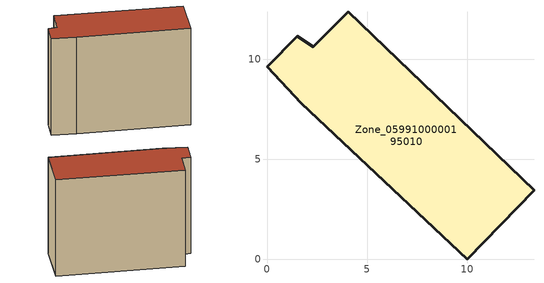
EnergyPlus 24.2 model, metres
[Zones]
Zone_0599100000195010
 floor ground (C_G): 1.72,7.81 0,9.62 1.51,11.16 2.3,10.63 4.05,12.39 13.34,3.46 10.01,0 z0
 wall outside (C_F): 2.3,10.63 1.51,11.16 0,9.62 1.72,7.81 10.01,0 13.34,3.46 4.05,12.39 2.3,10.63 z0:10.67
 roof outside (C_R): 13.34,3.46 4.05,12.39 2.3,10.63 1.51,11.16 0,9.62 1.72,7.81 10.01,0 z10.67
[BUILDING]
Pand.0599100000195010: North Axis=0; Terrain=City; Loads Convergence Tolerance Value=0.04; Temperature Convergence Tolerance Value=0.4; Solar Distribution=FullExterior; Maximum Number of Warmup Days=25; Minimum Number of Warmup Days=1
[Site:Location]
Rotterdam.The.Hague.AP_ZH_NLD Design_Conditions: Latitude=51.96; Longitude=4.45; Time Zone=1; Elevation=-4.5
[SITE:GROUNDTEMPERATURE:BUILDINGSURFACE]
18, 18, 18, 18, 18, 18, 18, 18, 18, 18, 18, 18
[MATERIAL] Thermal Absorptance=0.9; Solar Absorptance=0.7; Visible Absorptance=0.7
Name | Roughness | Thickness | Conductivity | Density | Specific Heat
G.TI.1946 | MediumSmooth | 0.15 | 1 | 540 | 1210
F.TI.1946 | Rough | 0.3 | 0.857143 | 1920 | 840
R.TI.1946 | MediumRough | 0.2 | 0.1 | 1500 | 1000
[CONSTRUCTION]
C_G: G.TI.1946
C_F: F.TI.1946
C_R: R.TI.1946
[ZONE]
Zone_0599100000195010: Type=1; Multiplier=1; Ceiling Height=Autocalculate; Volume=Autocalculate; Floor Area=autocalculate; Part of Total Floor Area=Yes
[ZONEINFILTRATION:DESIGNFLOWRATE]
Infil_Zone_0599100000195010: Zone or ZoneList or Space or SpaceList=Zone_0599100000195010; Schedule=AlwaysOn; Design Flow Rate Calculation Method=Flow/Area; Flow Rate per Floor Area=0.003; Constant Term Coefficient=1; Temperature Term Coefficient=0; Velocity Term Coefficient=0; Velocity Squared Term Coefficient=0
[HVACTEMPLATE:ZONE:IDEALLOADSAIRSYSTEM]
Zone_0599100000195010: Maximum Heating Supply Air Temperature=50; Minimum Cooling Supply Air Temperature=13; Maximum Heating Supply Air Humidity Ratio=0.0156; Minimum Cooling Supply Air Humidity Ratio=0.0077; Heating Limit=NoLimit; Cooling Limit=NoLimit; Dehumidification Control Type=ConstantSensibleHeatRatio; Cooling Sensible Heat Ratio=0.7; Dehumidification Setpoint=60; Humidification Control Type=None; Humidification Setpoint=30; Outdoor Air Method=None; Outdoor Air Flow Rate per Person=0.00944; Outdoor Air Flow Rate per Zone Floor Area=0; Outdoor Air Flow Rate per Zone=0; Demand Controlled Ventilation Type=None; Outdoor Air Economizer Type=NoEconomizer; Heat Recovery Type=None; Sensible Heat Recovery Effectiveness=0.7; Latent Heat Recovery Effectiveness=0.65
[ZONECONTROL:THERMOSTAT]
ThermostatControl_Zone_0599100000195010: Zone or ZoneList=Zone_0599100000195010; Control Type Schedule=DualSetpointControlType; Control 1=Thermostat_Zone_0599100000195010; Temperature Difference Between Cutout And Setpoint=0
[THERMOSTATSETPOINT:DUALSETPOINT]
Thermostat_Zone_0599100000195010: Heating Setpoint Temperature Schedule=HeatingSetpoint_Zone_0599100000195010; Cooling Setpoint Temperature Schedule=CoolingSetpoint_Zone_0599100000195010
[SCHEDULE:COMPACT]
HeatingSetpoint_Zone_0599100000195010: Through: 12/31, For: AllDays, Until: 24:00, 21
CoolingSetpoint_Zone_0599100000195010: Through: 12/31, For: AllDays, Until: 24:00, 24
DualSetpointControlType: Through: 12/31, For: AllDays, Until: 24:00, 4
AlwaysOn: Through: 12/31, For: AllDays, Until: 24:00, 1
